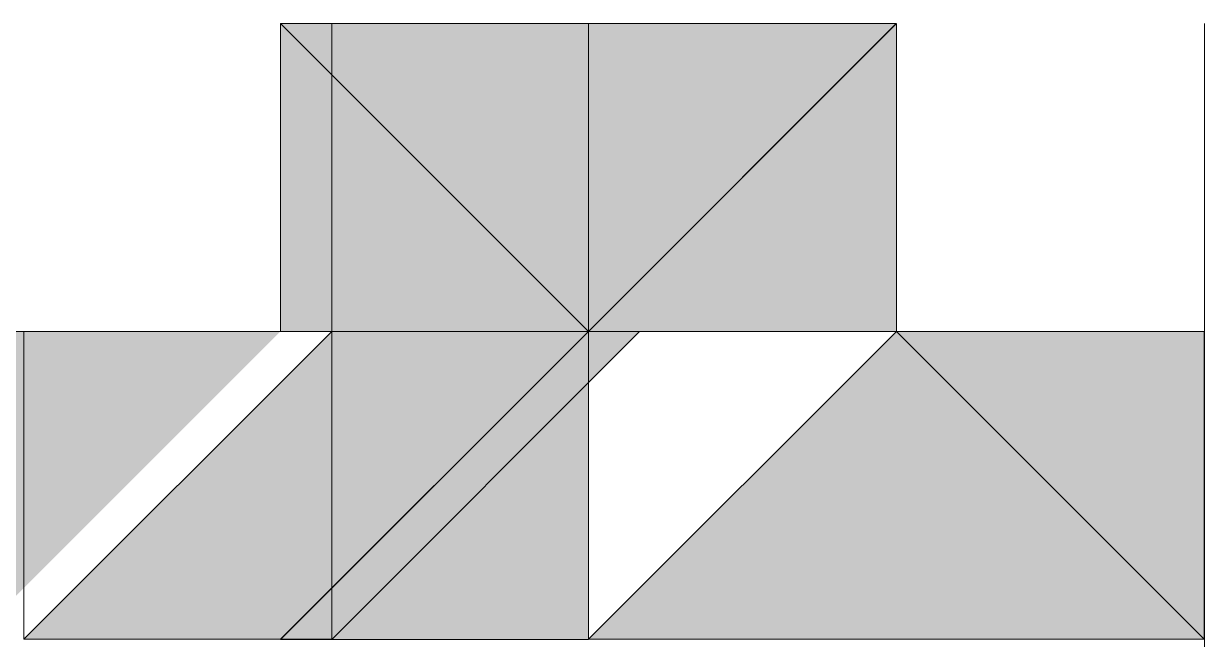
# Model space of a CAD drawing. Header units: millimetres. Extents: x 41 to 1635, y 11 to 1528.
# Drawn here: x 1479.398 to 1481.005, y 1286.321 to 1287.16 of the extents above; entities that cross this region are included whole.
import ezdxf

# ---------------------------------------------------------------- set-up
doc = ezdxf.new("R2010")
doc.units = ezdxf.units.MM
doc.header["$LTSCALE"] = 8
for name, color, linetype in [('1', 7, 'CONTINUOUS'), ('PDF2_Geometry', 7, 'CONTINUOUS'), ('PDF2_Solid Fills', 7, 'CONTINUOUS')]:
    doc.layers.add(name, color=color, linetype=linetype)

# ---------------------------------------------------------------- blocks, each defined once
blk = doc.blocks.new('Sinee')
at = {"layer": 'PDF2_Geometry', "lineweight": 5}
for points in [[(235.2427, -241.1928), (235.2427, -240.7735), (234.8234, -240.7735)], [(235.2427, -241.1928), (234.8234, -240.7735), (234.8234, -241.1928)], [(234.8933, -240.7735), (234.8933, -241.1928), (234.8933, -240.7735)], [(234.8933, -241.1928), (234.8933, -240.7735), (234.8933, -241.1928)], [(234.8933, -240.7735), (234.8933, -241.1928), (234.8933, -240.7735)], [(234.8933, -241.1928), (234.8933, -240.7735), (234.8933, -241.1928)], [(234.8933, -240.7735), (234.8933, -241.1928), (234.8933, -240.7735)], [(234.8933, -241.1928), (234.8933, -240.7735), (234.8933, -241.1928)], [(234.8933, -240.7735), (234.8933, -241.1928), (234.8933, -240.7735)], [(234.8933, -241.1928), (234.8933, -240.7735), (234.8933, -241.1928)], [(234.8933, -240.7735), (234.8933, -241.1928), (234.8933, -240.7735)], [(234.8933, -241.1928), (234.8933, -240.7735), (234.8933, -241.1928)], [(234.8933, -240.7735), (234.8933, -241.1928), (234.8933, -240.7735)], [(234.8933, -241.1928), (234.8933, -240.7735), (234.8933, -241.1928)], [(234.8933, -240.7735), (234.8933, -241.1928), (234.8933, -240.7735)], [(234.8933, -241.1928), (234.8933, -240.7735), (234.8933, -241.1928)], [(234.8933, -240.7735), (234.8933, -241.1928), (234.8933, -240.7735)], [(234.8933, -241.1928), (234.8933, -240.7735), (234.8933, -241.1928)], [(234.8933, -240.7735), (234.8933, -241.1928), (234.8933, -240.7735)], [(234.8933, -241.1928), (234.8933, -240.7735), (234.8933, -241.1928)], [(234.8933, -240.7735), (234.8933, -241.1928), (234.8933, -240.7735)], [(234.8933, -241.1928), (234.8933, -240.7735), (234.8933, -241.1928)], [(234.8933, -240.7735), (234.8933, -241.1928), (234.8933, -240.7735)], [(234.8933, -241.1928), (234.8933, -240.7735), (234.8933, -241.1928)], [(234.8933, -240.7735), (234.8933, -241.1928)], [(235.2427, -241.1928), (235.662, -240.7735), (235.2427, -241.1928)], [(235.2427, -241.1928), (235.662, -240.7735), (235.2427, -240.7735)], [(235.2427, -241.1928), (235.2427, -240.7735), (235.2427, -241.1928)], [(235.2427, -240.7735), (235.2427, -241.1928), (235.2427, -240.7735)], [(235.2427, -241.1928), (235.2427, -240.7735), (235.2427, -241.1928)], [(235.2427, -240.7735), (235.2427, -241.1928), (235.2427, -240.7735)], [(235.2427, -241.1928), (235.2427, -240.7735)], [(235.2427, -240.7735), (235.2427, -240.7735)], [(235.2427, -240.7735), (235.2427, -240.7735)], [(235.2427, -240.7735), (235.2427, -240.7735)], [(235.2427, -240.7735), (235.2427, -240.7735)], [(235.2427, -240.7735), (235.2427, -240.7735)], [(235.2427, -240.7735), (235.2427, -240.7735)], [(235.2427, -240.7735), (235.2427, -240.7735)], [(235.2427, -240.7735), (235.2427, -240.7735)], [(235.2427, -240.7735), (235.2427, -240.7735)], [(235.2427, -240.7735), (235.2427, -240.7735)], [(235.2427, -240.7735), (235.2427, -240.7735)], [(235.2427, -240.7735), (235.2427, -240.7735)], [(235.2427, -240.7735), (235.2427, -240.7735)], [(235.2427, -240.7735), (235.2427, -240.7735)], [(235.2427, -240.7735), (235.2427, -240.7735)], [(235.2427, -240.7735), (235.2427, -240.7735)], [(235.2427, -240.7735), (235.2427, -240.7735)], [(235.2427, -240.7735), (235.2427, -240.7735)], [(235.2427, -240.7735), (235.2427, -240.7735)], [(235.2427, -240.7735), (235.2427, -240.7735)], [(235.2427, -240.7735), (235.2427, -240.7735)], [(235.2427, -240.7735), (235.2427, -241.1928)], [(235.2427, -240.7735), (235.2427, -241.1928), (235.2427, -240.7735)], [(235.2427, -241.1928), (235.2427, -240.7735), (235.2427, -241.1928)], [(235.2427, -240.7735), (235.2427, -241.1928), (235.2427, -240.7735)], [(235.2427, -241.1928), (235.2427, -240.7735), (235.2427, -241.1928)], [(235.6621, -240.7735), (235.2428, -241.1928), (235.6621, -240.7735)], [(235.6621, -241.1928), (235.6621, -240.7735), (235.2428, -241.1928)], [(235.6621, -241.1928), (235.6621, -240.7735)], [(235.6621, -241.1928), (235.6621, -240.7735), (235.6621, -241.1928)], [(235.6621, -240.7735), (235.6621, -241.1928), (235.6621, -240.7735)], [(235.6621, -241.1928), (235.6621, -240.7735), (235.6621, -241.1928)], [(235.6621, -240.7735), (235.6621, -241.1928), (235.6621, -240.7735)], [(235.6621, -241.1928), (235.6621, -240.7735), (235.6621, -241.1928)], [(235.6621, -240.7735), (235.6621, -241.1928), (235.6621, -240.7735)], [(235.6621, -241.1928), (235.6621, -240.7735), (235.6621, -241.1928)], [(235.6621, -240.7735), (235.6621, -241.1928), (235.6621, -240.7735)], [(235.6621, -241.1928), (235.6621, -240.7735), (235.6621, -241.1928)], [(235.6621, -240.7735), (235.6621, -241.1928), (235.6621, -240.7735)], [(235.6621, -241.1928), (235.6621, -240.7735), (235.6621, -241.1928)], [(235.6621, -240.7735), (235.6621, -241.1928), (235.6621, -240.7735)], [(235.6621, -241.1928), (235.6621, -240.7735), (235.6621, -241.1928)], [(235.6621, -240.7735), (235.6621, -241.1928), (235.6621, -240.7735)], [(235.6621, -241.1928), (235.6621, -240.7735), (235.6621, -241.1928)], [(235.6621, -240.7735), (235.6621, -241.1928), (235.6621, -240.7735)], [(235.6621, -241.1928), (235.6621, -240.7735), (235.6621, -241.1928)], [(235.6621, -240.7735), (235.6621, -241.1928), (235.6621, -240.7735)], [(235.6621, -241.1928), (235.6621, -240.7735), (235.6621, -241.1928)], [(235.6621, -240.7735), (235.6621, -241.1928), (235.6621, -240.7735)], [(236.0814, -241.1928), (236.0814, -240.7735), (236.0814, -242.4508)], [(236.0814, -240.7735), (236.0814, -242.4509)], [(236.0814, -241.1928), (236.0814, -240.7735), (236.0814, -242.4508)], [(234.4041, -241.1928), (234.8234, -241.1928), (234.4041, -241.1928)], [(234.4041, -241.1928), (234.8234, -241.1928), (234.4041, -241.1928)], [(234.4041, -241.1928), (234.8234, -241.1928), (234.4041, -241.1928)], [(234.4041, -241.1928), (234.8234, -241.1928), (234.4041, -241.1928)], [(234.4041, -241.1928), (234.8234, -241.1928), (234.4041, -241.1928)], [(234.4041, -241.1928), (234.8234, -241.1928), (234.4041, -241.1928)], [(234.4041, -241.1928), (234.8234, -241.1928), (234.4041, -241.1928)], [(234.4041, -241.1928), (234.8234, -241.1928), (234.4041, -241.1928)], [(234.4041, -241.1928), (234.8234, -241.1928), (234.4041, -241.1928)], [(234.4041, -241.1928), (234.8234, -241.1928), (234.4041, -241.1928)], [(234.4041, -241.1928), (234.8234, -241.1928), (234.4041, -241.1928)], [(234.4041, -241.1928), (234.8234, -241.1928), (234.4041, -241.1928)], [(234.4041, -241.1928), (234.8234, -241.1928), (234.4041, -241.1928)], [(234.8933, -241.1928), (234.474, -241.1928)], [(234.8933, -241.1928), (234.474, -241.1928), (234.8933, -241.1928)], [(234.8933, -241.1928), (234.474, -241.1928), (234.8933, -241.1928)], [(234.8933, -241.1928), (234.474, -241.1928), (234.8933, -241.1928)], [(234.8933, -241.1928), (234.474, -241.1928), (234.8933, -241.1928)], [(234.8933, -241.1928), (234.474, -241.1928), (234.8933, -241.1928)], [(234.8933, -241.1928), (234.474, -241.1928), (234.8933, -241.1928)], [(234.8933, -241.1928), (234.474, -241.1928), (234.8933, -241.1928)], [(234.8933, -241.1928), (234.474, -241.1928), (234.8933, -241.1928)], [(234.8933, -241.1928), (234.474, -241.1928), (234.8933, -241.1928)], [(234.8933, -241.1928), (234.474, -241.1928), (234.8933, -241.1928)], [(234.8933, -241.1928), (234.474, -241.1928), (234.8933, -241.1928)], [(234.8933, -241.1928), (234.474, -241.1928), (234.8933, -241.1928)], [(234.8933, -241.1928), (234.474, -241.1928), (234.8933, -241.1928)], [(234.8933, -241.1928), (234.474, -241.1928), (234.8933, -241.1928)], [(234.8933, -241.1928), (234.474, -241.1928), (234.474, -241.612)], [(234.8933, -241.1928), (234.474, -241.612), (234.8933, -241.612)], [(235.2427, -241.1928), (234.8234, -241.612), (235.2427, -241.1928)], [(235.2427, -241.1928), (234.8234, -241.612)], [(235.2427, -241.1928), (234.8234, -241.1928), (235.2427, -241.1928)], [(235.2427, -241.1928), (234.8234, -241.1928), (235.2427, -241.1928)], [(235.2427, -241.1928), (234.8234, -241.1928), (235.2427, -241.1928)], [(235.2427, -241.1928), (234.8234, -241.1928), (235.2427, -241.1928)], [(235.2427, -241.1928), (234.8234, -241.1928), (235.2427, -241.1928)], [(235.2427, -241.1928), (234.8234, -241.1928), (235.2427, -241.1928)], [(235.2427, -241.6121), (235.2427, -241.1929), (234.8234, -241.6121)], [(234.8933, -241.1928), (235.3125, -241.1928), (234.8933, -241.1928)], [(234.8933, -241.1928), (235.3125, -241.1928), (234.8933, -241.1928)], [(234.8933, -241.1928), (235.3125, -241.1928), (234.8933, -241.1928)], [(234.8933, -241.1928), (235.3125, -241.1928), (234.8933, -241.1928)], [(234.8933, -241.1928), (235.3125, -241.1928), (234.8933, -241.1928)], [(234.8933, -241.1928), (235.3125, -241.1928)], [(234.8933, -241.1928), (234.8933, -241.1928)], [(234.8933, -241.1928), (234.8933, -241.1928)], [(234.8933, -241.1928), (234.8933, -241.1928)], [(234.8933, -241.1928), (234.8933, -241.1928)], [(234.8933, -241.1928), (234.8933, -241.1928)], [(234.8933, -241.1928), (234.8933, -241.1928)], [(234.8933, -241.1928), (234.8933, -241.1928)], [(234.8933, -241.1928), (234.8933, -241.1928)], [(234.8933, -241.1928), (234.8933, -241.1928)], [(234.8933, -241.6121), (235.3125, -241.1929), (234.8933, -241.1929)], [(235.2427, -241.1928), (235.2427, -241.612), (235.2427, -241.1928)], [(235.2427, -241.1928), (235.2427, -241.612), (235.2427, -241.1928)], [(235.2427, -241.1928), (235.2427, -241.612), (235.2427, -241.1928)], [(235.2427, -241.1928), (235.2427, -241.612), (235.2427, -241.1928)], [(235.2427, -241.1928), (235.2427, -241.612), (235.2427, -241.1928)], [(235.2427, -241.1928), (235.2427, -241.612), (235.2427, -241.1928)], [(235.2427, -241.1928), (235.2427, -241.612), (235.2427, -241.1928)], [(235.2427, -241.1928), (235.2427, -241.612), (235.2427, -241.1928)], [(235.2427, -241.1928), (235.2427, -241.612), (235.2427, -241.1928)], [(235.2427, -241.1928), (235.2427, -241.612), (235.2427, -241.1928)], [(235.2427, -241.1928), (235.2427, -241.612), (235.2427, -241.1928)], [(235.2427, -241.1928), (235.2427, -241.1928)], [(235.2427, -241.1928), (235.2427, -241.1928)], [(235.2427, -241.1928), (235.2427, -241.1928)], [(235.2427, -241.1928), (235.2427, -241.1928)], [(235.2427, -241.1928), (235.2427, -241.1928)], [(235.2427, -241.1928), (235.2427, -241.1928)], [(235.2427, -241.1928), (235.2427, -241.1928)], [(235.2427, -241.1928), (235.2427, -241.1928)], [(235.2427, -241.1928), (235.2427, -241.1928)], [(235.2427, -241.1928), (235.2427, -241.1928)], [(235.2427, -241.1928), (235.2427, -241.1928)], [(235.2427, -241.1928), (235.2427, -241.1928)], [(235.2427, -241.1928), (235.2427, -241.1928)], [(235.2427, -241.1928), (235.2427, -241.1928)], [(235.2427, -241.1928), (235.2427, -241.1928)], [(235.2427, -241.1928), (235.2427, -241.1928)], [(235.2427, -241.1928), (235.2427, -241.1928)], [(235.2427, -241.1928), (235.2427, -241.1928)], [(235.2427, -241.1928), (235.2427, -241.1928)], [(235.2427, -241.1928), (235.2427, -241.1928)], [(235.2427, -241.1928), (235.2427, -241.1928)], [(235.2427, -241.1928), (235.2427, -241.1928)], [(235.2427, -241.1928), (235.2427, -241.1928)], [(235.2427, -241.1928), (235.2427, -241.1928)], [(235.2427, -241.1928), (235.2427, -241.1928)], [(235.2427, -241.1928), (235.2427, -241.1928)], [(235.2427, -241.1928), (235.2427, -241.1928)], [(235.2427, -241.1928), (235.2427, -241.1928)], [(235.2427, -241.1928), (235.2427, -241.1928)], [(235.2427, -241.1928), (235.2427, -241.1928)], [(235.2427, -241.1928), (235.2427, -241.1928)], [(235.2427, -241.1928), (235.2427, -241.1928)], [(235.2427, -241.1928), (235.2427, -241.1928)], [(235.2427, -241.1928), (235.2427, -241.1928)], [(235.2427, -241.1928), (235.2427, -241.1928)], [(235.2427, -241.1928), (235.2427, -241.1928)], [(235.2427, -241.1928), (235.662, -241.1928)], [(235.2427, -241.1928), (235.662, -241.1928), (235.2427, -241.1928)], [(235.2427, -241.1928), (235.662, -241.1928), (235.2427, -241.1928)], [(235.2427, -241.1928), (235.662, -241.1928)], [(235.2427, -241.1928), (235.2427, -241.612), (235.2427, -241.1928)], [(235.2427, -241.6121), (235.2427, -241.1929)], [(235.2427, -241.6121), (235.2427, -241.1929), (235.2427, -241.6121)], [(235.2427, -241.6121), (235.2427, -241.1929), (235.2427, -241.6121)], [(235.2427, -241.6121), (235.2427, -241.1929), (235.2427, -241.6121)], [(235.2427, -241.6121), (235.2427, -241.1929), (235.2427, -241.6121)], [(235.2427, -241.6121), (235.2427, -241.1929), (235.2427, -241.6121)], [(235.2427, -241.6121), (235.2427, -241.1929), (235.2427, -241.6121)], [(235.2427, -241.6121), (235.2427, -241.1929), (235.2427, -241.6121)], [(235.2427, -241.6121), (235.2427, -241.1929), (235.2427, -241.6121)], [(235.2427, -241.6121), (235.2427, -241.1929), (235.2427, -241.6121)], [(235.2427, -241.6121), (235.2427, -241.1929), (235.2427, -241.6121)], [(235.2427, -241.6121), (235.2427, -241.1929), (235.2427, -241.6121)], [(235.6621, -241.1928), (235.2428, -241.1928), (235.6621, -241.1928)], [(235.6621, -241.1928), (235.2428, -241.612), (235.6621, -241.1928)], [(235.6621, -241.1928), (235.2428, -241.612), (236.0813, -241.612)], [(235.6621, -241.1928), (235.6621, -241.1928)], [(235.6621, -241.1928), (236.0813, -241.1928), (236.0813, -241.612)], [(235.6621, -241.1928), (236.0813, -241.1928), (235.6621, -241.1928)], [(235.6621, -241.1928), (236.0813, -241.1928), (235.6621, -241.1928)], [(235.6621, -241.1928), (236.0813, -241.1928), (235.6621, -241.1928)], [(235.6621, -241.1928), (236.0813, -241.1928), (235.6621, -241.1928)], [(235.6621, -241.1928), (236.0813, -241.1928), (235.6621, -241.1928)], [(235.6621, -241.1928), (236.0813, -241.1928), (235.6621, -241.1928)], [(235.6621, -241.1928), (236.0813, -241.1928), (235.6621, -241.1928)], [(235.6621, -241.1928), (236.0813, -241.1928), (235.6621, -241.1928)], [(235.6621, -241.1928), (236.0813, -241.1928), (235.6621, -241.1928)], [(235.6621, -241.1928), (235.6621, -241.1928)], [(235.6621, -241.1928), (235.6621, -241.1928)], [(235.6621, -241.1928), (235.6621, -241.1928)], [(235.6621, -241.1928), (235.6621, -241.1928)], [(235.6621, -241.1928), (235.6621, -241.1928)], [(235.6621, -241.1928), (235.6621, -241.1928)], [(235.6621, -241.1928), (235.6621, -241.1928)], [(235.6621, -241.1928), (235.6621, -241.1928)], [(235.6621, -241.1928), (235.6621, -241.1928)], [(235.6621, -241.1928), (235.6621, -241.1928)], [(235.6621, -241.1928), (235.6621, -241.1928)], [(235.6621, -241.1928), (235.6621, -241.1928)], [(235.6621, -241.1928), (235.6621, -241.1928)], [(236.0814, -241.1928), (235.6622, -241.1928), (236.0814, -241.1928)], [(236.0814, -241.1928), (235.6622, -241.1928), (236.0814, -241.1928)], [(236.0814, -241.1928), (235.6622, -241.1928), (236.0814, -241.1928)], [(236.0814, -241.1928), (235.6622, -241.1928), (236.0814, -241.1928)], [(236.0814, -241.1928), (235.6622, -241.1928), (236.0814, -241.1928)], [(236.0814, -241.1928), (235.6622, -241.1928), (236.0814, -241.1928)], [(236.0814, -241.1928), (235.6622, -241.1928), (236.0814, -241.1928)], [(236.0814, -241.1928), (235.6622, -241.1928), (236.0814, -241.1928)], [(236.0814, -241.1928), (235.6622, -241.1928)]]:
    blk.add_lwpolyline(points, close=True, dxfattribs=at)
for points in [[(234.8933, -241.1928), (234.8933, -240.7735), (234.8933, -241.1928)], [(234.8933, -241.1928), (234.8933, -240.7735), (234.8933, -241.1928)], [(234.8933, -241.1928), (234.8933, -240.7735), (234.8933, -241.1928)], [(234.8933, -241.1928), (234.8933, -240.7735), (234.8933, -241.1928)], [(234.8933, -241.1928), (234.8933, -240.7735), (234.8933, -241.1928)], [(234.8933, -241.1928), (234.8933, -240.7735), (234.8933, -241.1928)], [(234.8933, -241.1928), (234.8933, -240.7735), (234.8933, -241.1928)], [(234.8933, -241.1928), (234.8933, -240.7735), (234.8933, -241.1928)], [(234.8933, -241.1928), (234.8933, -240.7735), (234.8933, -241.1928)], [(234.8933, -241.1928), (234.8933, -240.7735), (234.8933, -241.1928)], [(234.8933, -241.1928), (234.8933, -240.7735), (234.8933, -241.1928)], [(235.2427, -241.1928), (235.2427, -240.7735), (235.2427, -241.1928)], [(235.2427, -241.1928), (235.2427, -240.7735), (235.2427, -241.1928)], [(235.2427, -241.1928), (235.2427, -240.7735), (235.2427, -241.1928)], [(235.2427, -240.7735), (235.2427, -240.7735)], [(235.2427, -240.7735), (235.2427, -240.7735)], [(235.2427, -240.7735), (235.2427, -240.7735)], [(235.2427, -240.7735), (235.2427, -240.7735)], [(235.2427, -240.7735), (235.2427, -240.7735)], [(235.2427, -240.7735), (235.2427, -240.7735)], [(235.2427, -240.7735), (235.2427, -240.7735)], [(235.2427, -240.7735), (235.2427, -240.7735)], [(235.2427, -240.7735), (235.2427, -240.7735)], [(235.2427, -240.7735), (235.2427, -240.7735)], [(235.2427, -240.7735), (235.2427, -241.1928), (235.2427, -240.7735)], [(235.2427, -241.1928), (235.2427, -240.7735), (235.2427, -241.1928)], [(235.6621, -241.1928), (235.6621, -240.7735), (235.6621, -241.1928)], [(235.6621, -241.1928), (235.6621, -240.7735), (235.6621, -241.1928)], [(235.6621, -241.1928), (235.6621, -240.7735), (235.6621, -241.1928)], [(235.6621, -241.1928), (235.6621, -240.7735), (235.6621, -241.1928)], [(235.6621, -241.1928), (235.6621, -240.7735), (235.6621, -241.1928)], [(235.6621, -241.1928), (235.6621, -240.7735), (235.6621, -241.1928)], [(235.6621, -241.1928), (235.6621, -240.7735), (235.6621, -241.1928)], [(235.6621, -241.1928), (235.6621, -240.7735), (235.6621, -241.1928)], [(235.6621, -241.1928), (235.6621, -240.7735), (235.6621, -241.1928)], [(235.6621, -241.1928), (235.6621, -240.7735), (235.6621, -241.1928)], [(235.6621, -241.1928), (235.6621, -240.7735), (235.6621, -241.1928)], [(234.8933, -241.1928), (234.474, -241.1928), (234.8933, -241.1928)], [(234.8933, -241.1928), (234.474, -241.1928), (234.8933, -241.1928)], [(234.8933, -241.1928), (234.474, -241.1928), (234.8933, -241.1928)], [(234.8933, -241.1928), (234.474, -241.1928), (234.8933, -241.1928)], [(234.8933, -241.1928), (234.474, -241.1928), (234.8933, -241.1928)], [(234.8933, -241.1928), (234.474, -241.1928), (234.8933, -241.1928)], [(234.8933, -241.1928), (234.474, -241.1928), (234.8933, -241.1928)], [(234.8933, -241.1928), (234.474, -241.1928), (234.8933, -241.1928)], [(234.8933, -241.1928), (234.474, -241.1928), (234.8933, -241.1928)], [(234.8933, -241.1928), (234.474, -241.1928), (234.8933, -241.1928)], [(234.8933, -241.1928), (234.474, -241.1928), (234.8933, -241.1928)], [(234.8933, -241.1928), (234.474, -241.1928), (234.8933, -241.1928)], [(234.8933, -241.1928), (234.474, -241.1928), (234.8933, -241.1928)], [(234.8933, -241.1928), (234.474, -241.1928), (234.8933, -241.1928)], [(235.2427, -241.1928), (234.8234, -241.612), (235.2427, -241.1928)], [(234.8933, -241.1928), (235.3125, -241.1928), (234.8933, -241.1928)], [(234.8933, -241.1928), (235.3125, -241.1928), (234.8933, -241.1928)], [(234.8933, -241.1928), (235.3125, -241.1928), (234.8933, -241.1928)], [(234.8933, -241.1928), (235.3125, -241.1928), (234.8933, -241.1928)], [(234.8933, -241.1928), (235.3125, -241.1928), (234.8933, -241.1928)], [(234.8933, -241.1928), (235.3125, -241.1928), (234.8933, -241.1928)], [(234.8933, -241.1928), (234.8933, -241.1928)], [(234.8933, -241.1928), (234.8933, -241.1928)], [(234.8933, -241.1928), (234.8933, -241.1928)], [(234.8933, -241.1928), (234.8933, -241.1928)], [(235.2427, -241.1928), (235.2427, -241.1928)], [(235.2427, -241.1928), (235.2427, -241.1928)], [(235.2427, -241.1928), (235.2427, -241.1928)], [(235.2427, -241.1928), (235.2427, -241.1928)], [(235.2427, -241.1928), (235.2427, -241.1928)], [(235.2427, -241.1928), (235.2427, -241.1928)], [(235.2427, -241.1928), (235.2427, -241.1928)], [(235.2427, -241.1928), (235.2427, -241.1928)], [(235.2427, -241.1928), (235.2427, -241.1928)], [(235.2427, -241.1928), (235.2427, -241.1928)], [(235.2427, -241.1928), (235.2427, -241.1928)], [(235.2427, -241.1928), (235.2427, -241.1928)], [(235.2427, -241.1928), (235.2427, -241.1928)], [(235.2427, -241.1928), (235.2427, -241.1928)], [(235.2427, -241.1928), (235.2427, -241.1928)], [(235.2427, -241.1928), (235.2427, -241.1928)], [(235.2427, -241.1928), (235.2427, -241.1928)], [(235.2427, -241.1928), (235.2427, -241.1928)], [(235.2427, -241.1928), (235.2427, -241.1928)], [(235.2427, -241.1928), (235.662, -241.1928), (235.2427, -241.1928)], [(235.2427, -241.1928), (235.662, -241.1928), (235.2427, -241.1928)], [(235.2427, -241.1928), (235.2427, -241.612), (235.2427, -241.1928)], [(235.2427, -241.6121), (235.2427, -241.1929), (235.2427, -241.6121)], [(235.2427, -241.6121), (235.2427, -241.1929), (235.2427, -241.6121)], [(235.2427, -241.6121), (235.2427, -241.1929), (235.2427, -241.6121)], [(235.2427, -241.6121), (235.2427, -241.1929), (235.2427, -241.6121)], [(235.2427, -241.6121), (235.2427, -241.1929), (235.2427, -241.6121)], [(235.2427, -241.6121), (235.2427, -241.1929), (235.2427, -241.6121)], [(235.2427, -241.6121), (235.2427, -241.1929), (235.2427, -241.6121)], [(235.2427, -241.6121), (235.2427, -241.1929), (235.2427, -241.6121)], [(235.2427, -241.6121), (235.2427, -241.1929), (235.2427, -241.6121)], [(235.2427, -241.6121), (235.2427, -241.1929), (235.2427, -241.6121)], [(235.2427, -241.6121), (235.2427, -241.1929), (235.2427, -241.6121)], [(235.2427, -241.6121), (235.2427, -241.1929), (235.2427, -241.6121)], [(235.6621, -241.1928), (235.2428, -241.1928), (235.6621, -241.1928)], [(235.6621, -241.1928), (235.6621, -241.1928)], [(235.6621, -241.1928), (236.0813, -241.1928), (235.6621, -241.1928)], [(235.6621, -241.1928), (236.0813, -241.1928), (235.6621, -241.1928)], [(235.6621, -241.1928), (236.0813, -241.1928), (235.6621, -241.1928)], [(235.6621, -241.1928), (236.0813, -241.1928), (235.6621, -241.1928)], [(235.6621, -241.1928), (236.0813, -241.1928), (235.6621, -241.1928)], [(235.6621, -241.1928), (236.0813, -241.1928), (235.6621, -241.1928)], [(235.6621, -241.1928), (236.0813, -241.1928), (235.6621, -241.1928)], [(235.6621, -241.1928), (236.0813, -241.1928), (235.6621, -241.1928)], [(235.6621, -241.1928), (236.0813, -241.1928), (235.6621, -241.1928)], [(235.6621, -241.1928), (235.6621, -241.1928)], [(235.6621, -241.1928), (235.6621, -241.1928)], [(235.6621, -241.1928), (235.6621, -241.1928)], [(235.6621, -241.1928), (235.6621, -241.1928)], [(235.6621, -241.1928), (235.6621, -241.1928)], [(235.6621, -241.1928), (235.6621, -241.1928)]]:
    blk.add_lwpolyline(points, dxfattribs=at)
at = {"layer": 'PDF2_Solid Fills', "lineweight": 5, "transparency": 33554559}
for points in [[(235.2427, -240.7735), (235.2427, -241.1928), (234.8234, -240.7735)], [(235.2427, -241.1928), (234.8234, -240.7735), (234.8234, -241.1928)], [(235.6621, -241.1928), (235.6621, -240.7735), (235.2428, -241.1928)], [(235.6621, -240.7735), (235.2428, -241.1928), (235.2428, -240.7735)], [(234.4041, -241.1928), (234.8234, -241.1928), (234.4041, -241.612)], [(234.8933, -241.1928), (234.474, -241.612), (234.8933, -241.612)], [(235.2427, -241.6121), (235.2427, -241.1929), (234.8234, -241.6121)], [(234.8933, -241.6121), (235.3125, -241.1929), (234.8933, -241.1929)], [(235.2427, -241.6121), (235.662, -241.1929), (236.0814, -241.6121)], [(235.6621, -241.1928), (236.0813, -241.1928), (236.0813, -241.612)]]:
    blk.add_solid(points, dxfattribs=at)

msp = doc.modelspace()

# ---------------------------------------------------------------- block references
at = {"layer": '1'}
msp.add_blockref('Sinee', (1244.9239, 1527.9332), dxfattribs=at)

doc.saveas('drawing.dxf')
